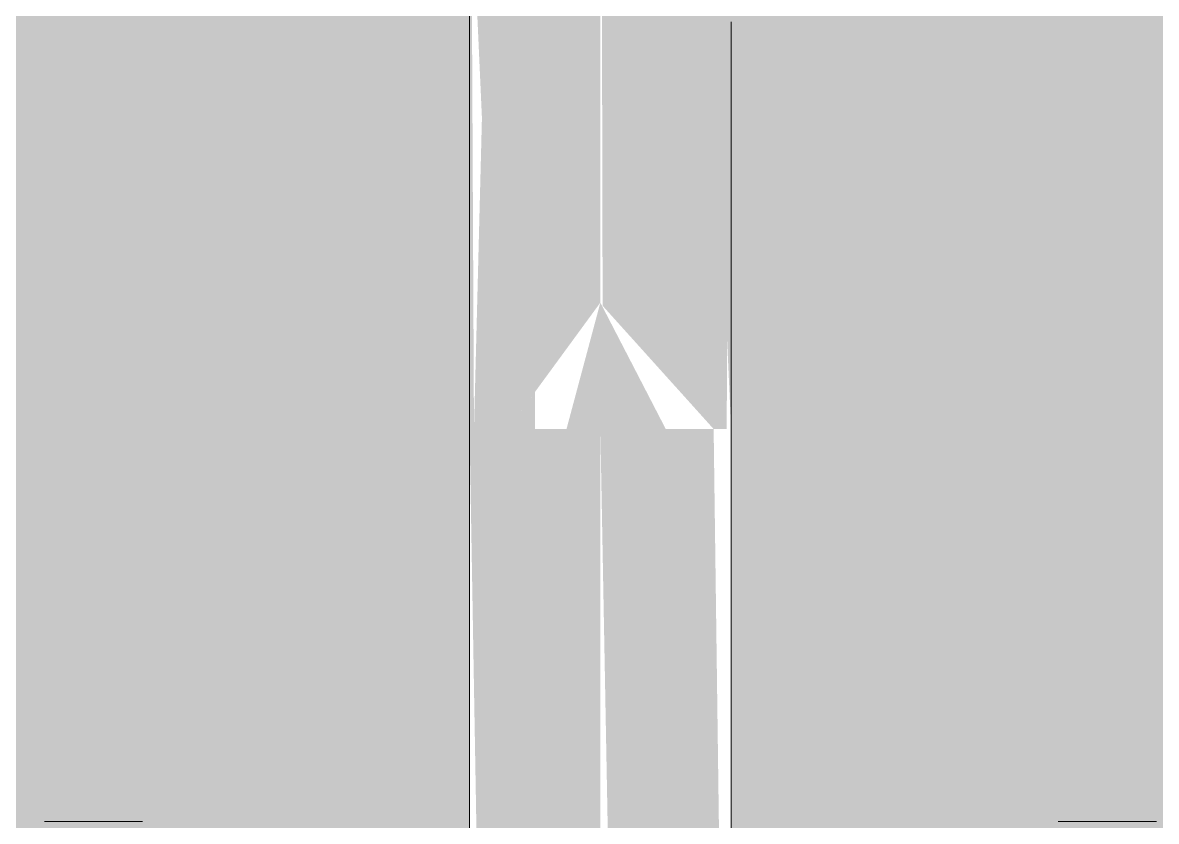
# Model space of a CAD drawing. Header units: inches. Extents: x -26493 to -10162, y -132 to 713.
# Drawn here: x -25823.119 to -25820.953, y 291.5 to 293.027 of the extents above; entities that cross this region are included whole.
import ezdxf

# ---------------------------------------------------------------- set-up
doc = ezdxf.new("R2010")
doc.units = ezdxf.units.IN
doc.header["$MEASUREMENT"] = 0
doc.layers.add('Q-SPCQ', color=91, linetype='Continuous', lineweight=9)

# ---------------------------------------------------------------- blocks, each defined once
blk = doc.blocks.new('Basketball_Backstop-Performance_Sports_Systems-3103-Ceiling_Hung - 27_-0_ to 27_-11 7_8_-V84-Section 13')
at = {"layer": 'Q-SPCQ'}
h = blk.add_hatch(color=256, dxfattribs=at)
h.paths.add_polyline_path([(-25822.0152, 292.4917), (-25822.0799, 292.25), (-25822.0152, 292.25)], flags=0)
h.paths.add_polyline_path([(-25822.2317, 292.25), (-25822.192, 292.25), (-25822.0152, 292.4917), (-25822.0152, 294.4436), (-25822.1729, 294.4287), (-25822.2211, 294.037), (-25822.2013, 293.9712), (-25822.2651, 293.3674), (-25822.2415, 292.8447), (-25822.2567, 292.25)], flags=0)
h = blk.add_hatch(color=256, dxfattribs=at)
h.paths.add_polyline_path([(-25822.0152, 292.4917), (-25822.0152, 292.25), (-25821.8902, 292.25)], flags=0)
h.paths.add_polyline_path([(-25821.7737, 292.25), (-25821.7664, 294.2264), (-25821.7906, 294.3156), (-25821.8096, 294.3766), (-25822.0152, 294.4436), (-25822.0109, 292.4857), (-25821.7987, 292.25)], flags=0)
h = blk.add_hatch(color=256, dxfattribs=at)
h.paths.add_polyline_path([(-25776.3341, 292.25), (-25774.0152, 292.25), (-25774.0152, 294), (-25821.8266, 293.9701), (-25821.7889, 293.4779), (-25821.8053, 293.125), (-25821.7652, 292.25), (-25784.9737, 292.25)], flags=0)
h.paths.add_polyline_path([(-25822.2652, 292.25), (-25822.2567, 292.25), (-25822.2652, 294), (-25870.0152, 294), (-25870.0152, 292.25), (-25823.8518, 292.25)], flags=0)
h.paths.add_polyline_path([(-25822.192, 292.25), (-25822.1402, 292.25), (-25822.1402, 292.3208)], flags=0)
h = blk.add_hatch(color=256, dxfattribs=at)
h.paths.add_polyline_path([(-25774.0152, 290.5), (-25774.0152, 292.25), (-25821.7652, 292.25), (-25821.7652, 290.5), (-25821.1402, 290.5293), (-25821.1402, 291.433), (-25820.9527, 291.375), (-25820.9527, 290.5), (-25776.3341, 290.5)], flags=0)
h.paths.add_polyline_path([(-25828.1716, 290.5), (-25823.0777, 290.5305), (-25823.0777, 291.433), (-25822.8902, 291.375), (-25822.8902, 290.5), (-25822.2652, 290.53), (-25822.2652, 292.25), (-25870.0152, 292.25), (-25870.0152, 290.5), (-25836.8112, 290.5)], flags=0)
h = blk.add_hatch(color=256, dxfattribs=at)
h.paths.add_polyline_path([(-25822.0152, 288.75), (-25822.0152, 289.0625), (-25822.2652, 289.0625), (-25822.2317, 288.75), (-25822.0799, 288.75)], flags=0)
h.paths.add_polyline_path([(-25822.1241, 289.6875), (-25822.0152, 289.7281), (-25822.0152, 292.25), (-25822.2652, 292.25), (-25822.2211, 289.6875), (-25822.1402, 289.6875)], flags=0)
h = blk.add_hatch(color=256, dxfattribs=at)
h.paths.add_polyline_path([(-25821.8384, 288.75), (-25821.7652, 288.75), (-25821.8023, 289.0625), (-25822.0152, 289.0625), (-25822.0152, 288.75), (-25821.8902, 288.75)], flags=0)
h.paths.add_polyline_path([(-25821.9064, 289.6875), (-25821.7652, 289.7281), (-25821.7987, 292.25), (-25822.0152, 292.25), (-25821.9679, 289.6875), (-25821.9505, 289.6875)], flags=0)
for p, q in [((-25822.2652, 292.25), (-25822.2652, 289.7281)), ((-25821.7652, 289.7281), (-25821.7652, 292.25)), ((-25822.8902, 291.5), (-25823.0777, 291.5)), ((-25820.9527, 291.5), (-25821.1402, 291.5))]:
    blk.add_line(p, q, dxfattribs=at)
at = {"layer": 'Q-SPCQ', "flags": 128}
for points in [[(-25822.2652, 293.0487), (-25822.2652, 292.9747), (-25822.2652, 292.8996), (-25822.2652, 292.8234), (-25822.2652, 292.7464), (-25822.2652, 292.6685), (-25822.2652, 292.5899), (-25822.2652, 292.5108), (-25822.2652, 292.4313), (-25822.2652, 292.3515), (-25822.2652, 292.2716), (-25822.2652, 292.25)], [(-25821.7652, 292.25), (-25821.7652, 292.33), (-25821.7652, 292.4098), (-25821.7652, 292.4894), (-25821.7652, 292.5686), (-25821.7652, 292.6473), (-25821.7652, 292.7254), (-25821.7652, 292.8027), (-25821.7652, 292.8791), (-25821.7652, 292.9545), (-25821.7652, 293.0288)]]:
    blk.add_lwpolyline(points, dxfattribs=at)

msp = doc.modelspace()

# ---------------------------------------------------------------- block references
at = {"layer": 'Q-SPCQ'}
msp.add_blockref('Basketball_Backstop-Performance_Sports_Systems-3103-Ceiling_Hung - 27_-0_ to 27_-11 7_8_-V84-Section 13', (0, 0), dxfattribs=at)

doc.saveas('drawing.dxf')
